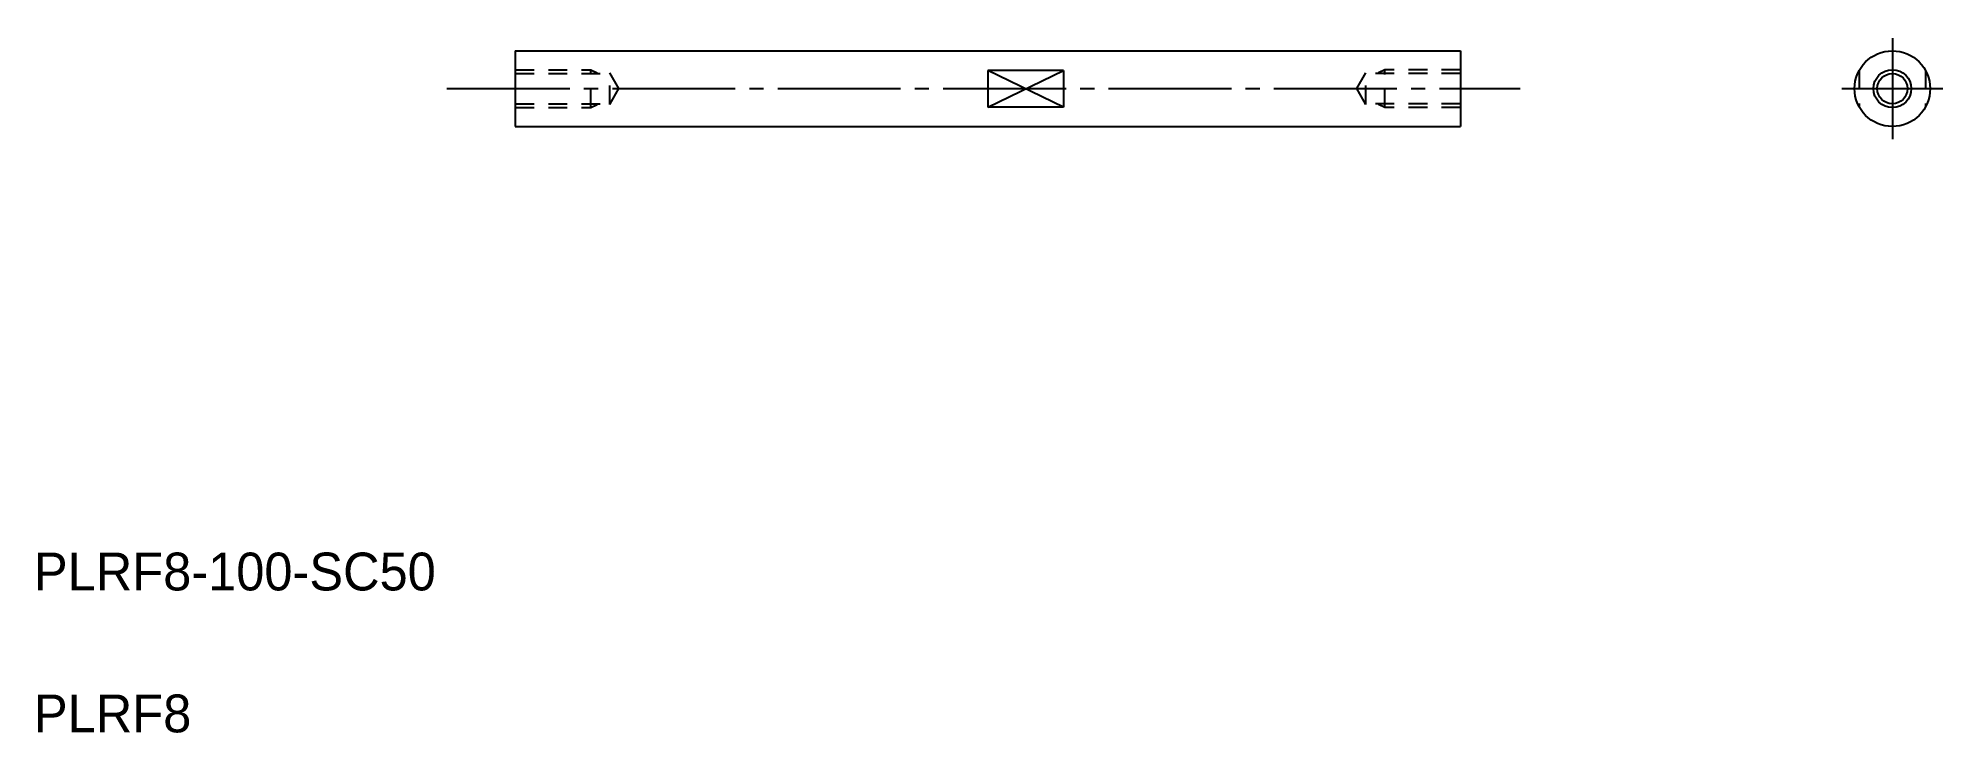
# Model space of a CAD drawing. Extents: x 10 to 212, y 57 to 130.
import ezdxf

# ---------------------------------------------------------------- set-up
doc = ezdxf.new("R2010")
doc.units = 0
doc.linetypes.add('CENTER', pattern=[17.5, 13, -1.5, 1.5, -1.5])
doc.linetypes.add('DASHED', pattern=[3.5, 2, -1.5])
doc.layers.get('0').update_dxf_attribs({"linetype": 'CONTINUOUS'})
doc.layers.add('CENTER', color=1, linetype='CENTER')
doc.styles.get("Standard").update_dxf_attribs({"font": 'txt', "height": 3.2})

msp = doc.modelspace()

# ---------------------------------------------------------------- linework, layer by layer
at = {"color": 7, "linetype": 'CONTINUOUS'}
for p, q in [((60.92, 128.95), (160.92, 128.95)), ((60.92, 128.95), (60.92, 120.95)), ((160.92, 128.95), (160.92, 120.95)), ((110.92, 126.88), (110.92, 123.01)), ((118.92, 126.88), (110.92, 126.88)), ((118.92, 126.88), (118.92, 123.01)), ((118.92, 123.01), (110.92, 123.01)), ((60.92, 120.95), (160.92, 120.95))]:
    msp.add_line(p, q, dxfattribs=at)
at = {"color": 3, "linetype": 'DASHED'}
for p, q in [((60.92, 126.95), (68.92, 126.95)), ((60.92, 126.55), (70.92, 126.55)), ((68.92, 122.95), (68.92, 126.95)), ((68.92, 126.95), (69.59, 126.61)), ((71.89, 124.95), (70.92, 126.61)), ((70.92, 123.28), (70.92, 126.61)), ((70.92, 123.28), (71.89, 124.95)), ((149.96, 124.95), (150.92, 126.61)), ((150.92, 123.28), (149.96, 124.95)), ((150.92, 123.28), (150.92, 126.61)), ((160.92, 126.55), (150.92, 126.55)), ((152.92, 126.95), (152.26, 126.61)), ((152.92, 122.95), (152.92, 126.95)), ((160.92, 126.95), (152.92, 126.95)), ((203.11, 126.88), (203.11, 123.01)), ((210.11, 126.88), (210.11, 123.01)), ((60.92, 123.35), (70.92, 123.35)), ((60.92, 122.95), (68.92, 122.95)), ((68.92, 122.95), (69.59, 123.28)), ((160.92, 123.35), (150.92, 123.35)), ((152.92, 122.95), (152.26, 123.28)), ((160.92, 122.95), (152.92, 122.95))]:
    msp.add_line(p, q, dxfattribs=at)
at = {"color": 3, "linetype": 'CONTINUOUS'}
for p, q in [((110.92, 123.01), (118.92, 126.88)), ((118.92, 123.01), (110.92, 126.88))]:
    msp.add_line(p, q, dxfattribs=at)
at = {"color": 7, "linetype": 'CONTINUOUS'}
for radius in [4, 1.6]:
    msp.add_circle((206.61, 124.95), radius, dxfattribs=at)
at = {"color": 3, "linetype": 'CONTINUOUS'}
msp.add_circle((206.61, 124.95), 2, dxfattribs=at)
at = {"layer": 'CENTER', "color": 1, "linetype": 'CENTER'}
for p, q in [((206.61, 130.29), (206.61, 119.61)), ((53.69, 124.95), (167.25, 124.95)), ((201.27, 124.95), (211.96, 124.95))]:
    msp.add_line(p, q, dxfattribs=at)

# ---------------------------------------------------------------- texts
at = {"color": 7, "linetype": 'CONTINUOUS'}
for s, p in [('PLRF8-100-SC50', (10, 71.91)), ('PLRF8', (10, 56.91))]:
    msp.add_text(s, height=4, dxfattribs=at).set_placement(p)

doc.saveas('drawing.dxf')
